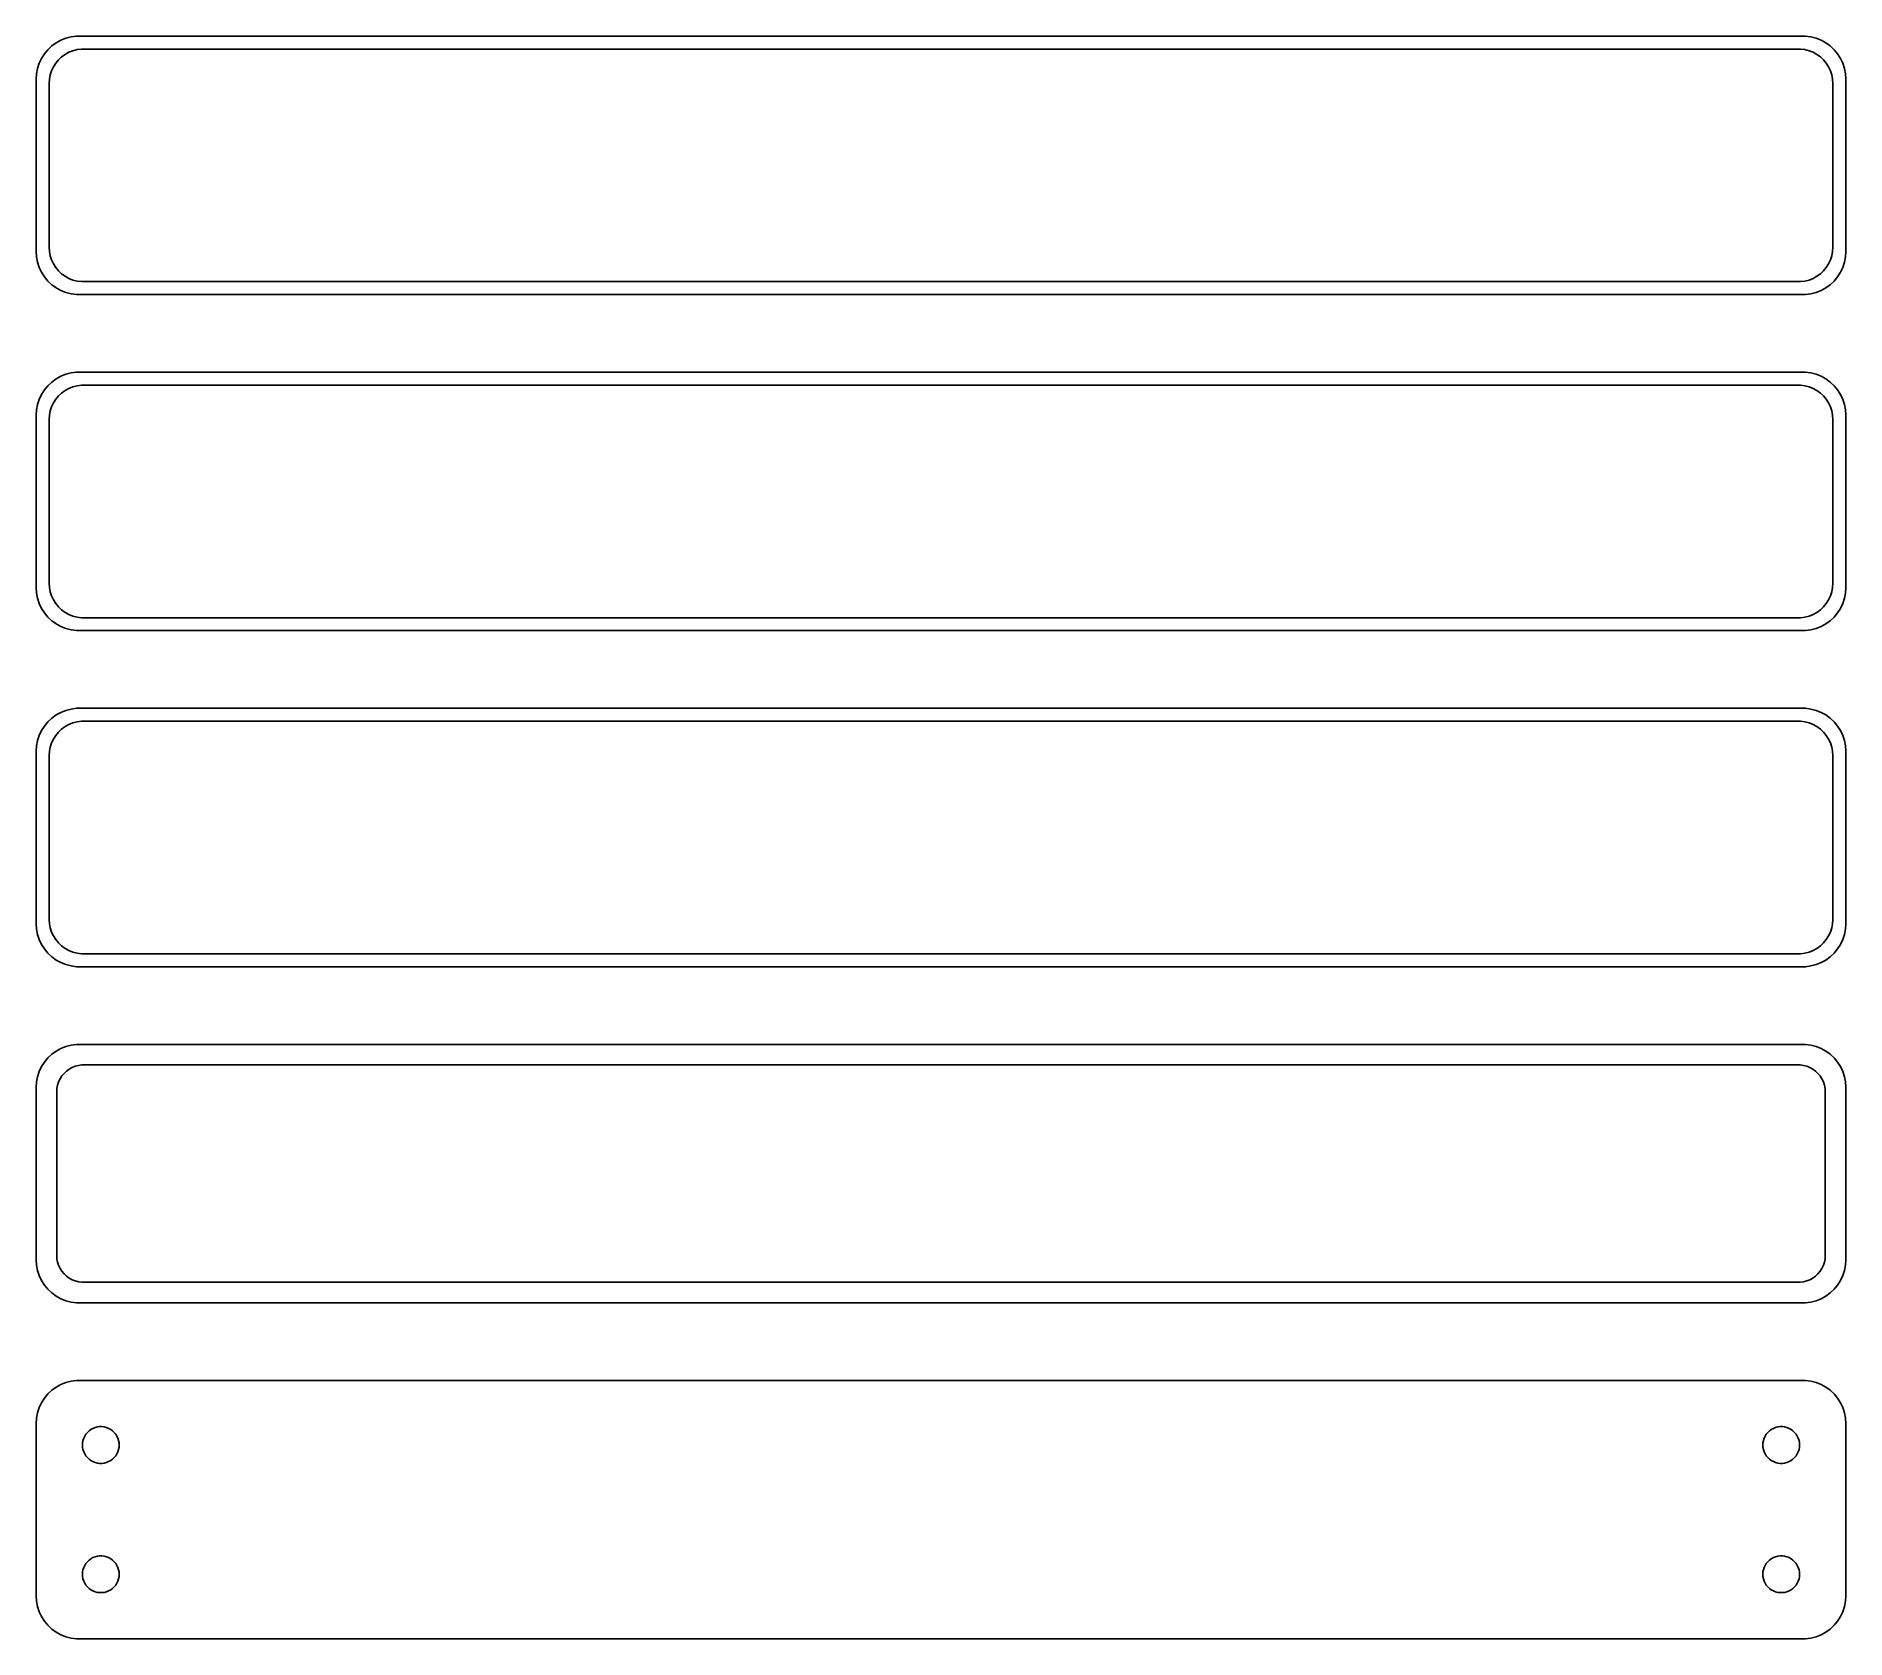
# Model space of a CAD drawing. Header units: metres. Extents: x -105 to 105, y 180 to 366.
import ezdxf

# ---------------------------------------------------------------- set-up
doc = ezdxf.new("R2010")
doc.units = ezdxf.units.M

msp = doc.modelspace()

# ---------------------------------------------------------------- linework, layer by layer
for p, q in [((-102.129, 365.524), (-102.679, 365.222)), ((-101.545, 365.755), (-102.129, 365.524)), ((-100.937, 365.911), (-101.545, 365.755)), ((-100.314, 365.99), (-100.937, 365.911)), ((100.314, 365.99), (-100.314, 365.99)), ((100.937, 365.911), (100.314, 365.99)), ((101.545, 365.755), (100.937, 365.911)), ((102.129, 365.524), (101.545, 365.755)), ((102.679, 365.222), (102.129, 365.524)), ((-104.382, 363.409), (-104.649, 362.841)), ((-104.045, 363.939), (-104.382, 363.409)), ((-103.645, 364.423), (-104.045, 363.939)), ((-103.187, 364.853), (-103.645, 364.423)), ((-102.679, 365.222), (-103.187, 364.853)), ((-102.416, 363.238), (-102.05, 363.582)), ((-102.05, 363.582), (-101.643, 363.877)), ((-101.643, 363.877), (-101.203, 364.119)), ((-101.203, 364.119), (-100.736, 364.304)), ((-100.736, 364.304), (-100.25, 364.429)), ((-100.25, 364.429), (-99.7512, 364.492)), ((-99.7512, 364.492), (99.7512, 364.492)), ((99.7512, 364.492), (100.25, 364.429)), ((100.25, 364.429), (100.736, 364.304)), ((100.736, 364.304), (101.203, 364.119)), ((101.203, 364.119), (101.643, 363.877)), ((101.643, 363.877), (102.05, 363.582)), ((102.05, 363.582), (102.416, 363.238)), ((103.187, 364.853), (102.679, 365.222)), ((103.645, 364.423), (103.187, 364.853)), ((104.045, 363.939), (103.645, 364.423)), ((104.382, 363.409), (104.045, 363.939)), ((104.649, 362.841), (104.382, 363.409)), ((-104.961, 361.627), (-105, 361)), ((-104.843, 362.243), (-104.961, 361.627)), ((-104.649, 362.841), (-104.843, 362.243)), ((-103.468, 361.001), (-103.374, 361.495)), ((-103.374, 361.495), (-103.219, 361.972)), ((-103.219, 361.972), (-103.005, 362.427)), ((-103.005, 362.427), (-102.736, 362.851)), ((-102.736, 362.851), (-102.416, 363.238)), ((102.416, 363.238), (102.736, 362.851)), ((102.736, 362.851), (103.005, 362.427)), ((103.005, 362.427), (103.219, 361.972)), ((103.219, 361.972), (103.374, 361.495)), ((103.374, 361.495), (103.468, 361.001)), ((104.843, 362.243), (104.649, 362.841)), ((104.961, 361.627), (104.843, 362.243)), ((105, 361), (104.961, 361.627)), ((-105, 361), (-105, 341)), ((-103.5, 360.5), (-103.468, 361.001)), ((-103.5, 341.5), (-103.5, 360.5)), ((103.468, 361.001), (103.5, 360.5)), ((103.5, 360.5), (103.5, 341.5)), ((105, 341), (105, 361)), ((-105, 341), (-104.961, 340.373)), ((-104.961, 340.373), (-104.843, 339.757)), ((-103.468, 340.999), (-103.5, 341.5)), ((-103.374, 340.505), (-103.468, 340.999)), ((-103.219, 340.028), (-103.374, 340.505)), ((103.374, 340.505), (103.219, 340.028)), ((103.468, 340.999), (103.374, 340.505)), ((103.5, 341.5), (103.468, 340.999)), ((104.843, 339.757), (104.961, 340.373)), ((104.961, 340.373), (105, 341)), ((-104.843, 339.757), (-104.649, 339.159)), ((-104.649, 339.159), (-104.382, 338.591)), ((-104.382, 338.591), (-104.045, 338.061)), ((-103.005, 339.573), (-103.219, 340.028)), ((-102.736, 339.149), (-103.005, 339.573)), ((-102.416, 338.762), (-102.736, 339.149)), ((-102.05, 338.418), (-102.416, 338.762)), ((-101.643, 338.123), (-102.05, 338.418)), ((-101.203, 337.881), (-101.643, 338.123)), ((101.643, 338.123), (101.203, 337.881)), ((102.05, 338.418), (101.643, 338.123)), ((102.416, 338.762), (102.05, 338.418)), ((102.736, 339.149), (102.416, 338.762)), ((103.005, 339.573), (102.736, 339.149)), ((103.219, 340.028), (103.005, 339.573)), ((104.045, 338.061), (104.382, 338.591)), ((104.382, 338.591), (104.649, 339.159)), ((104.649, 339.159), (104.843, 339.757)), ((-104.045, 338.061), (-103.645, 337.577)), ((-103.645, 337.577), (-103.187, 337.147)), ((-103.187, 337.147), (-102.679, 336.778)), ((-102.679, 336.778), (-102.129, 336.476)), ((-102.129, 336.476), (-101.545, 336.245)), ((-101.545, 336.245), (-100.937, 336.089)), ((-100.736, 337.696), (-101.203, 337.881)), ((-100.937, 336.089), (-100.314, 336.01)), ((-100.25, 337.571), (-100.736, 337.696)), ((-100.314, 336.01), (100.314, 336.01)), ((-99.7512, 337.508), (-100.25, 337.571)), ((99.7512, 337.508), (-99.7512, 337.508)), ((100.25, 337.571), (99.7512, 337.508)), ((100.736, 337.696), (100.25, 337.571)), ((100.314, 336.01), (100.937, 336.089)), ((101.203, 337.881), (100.736, 337.696)), ((100.937, 336.089), (101.545, 336.245)), ((101.545, 336.245), (102.129, 336.476)), ((102.129, 336.476), (102.679, 336.778)), ((102.679, 336.778), (103.187, 337.147)), ((103.187, 337.147), (103.645, 337.577)), ((103.645, 337.577), (104.045, 338.061)), ((-103.187, 325.853), (-103.645, 325.423)), ((-102.679, 326.222), (-103.187, 325.853)), ((-102.129, 326.524), (-102.679, 326.222)), ((-101.545, 326.755), (-102.129, 326.524)), ((-100.937, 326.911), (-101.545, 326.755)), ((-100.314, 326.99), (-100.937, 326.911)), ((100.314, 326.99), (-100.314, 326.99)), ((100.937, 326.911), (100.314, 326.99)), ((101.545, 326.755), (100.937, 326.911)), ((102.129, 326.524), (101.545, 326.755)), ((102.679, 326.222), (102.129, 326.524)), ((103.187, 325.853), (102.679, 326.222)), ((103.645, 325.423), (103.187, 325.853)), ((-104.649, 323.841), (-104.843, 323.243)), ((-104.382, 324.409), (-104.649, 323.841)), ((-104.045, 324.939), (-104.382, 324.409)), ((-103.645, 325.423), (-104.045, 324.939)), ((-103.219, 322.972), (-103.005, 323.427)), ((-103.005, 323.427), (-102.736, 323.851)), ((-102.736, 323.851), (-102.416, 324.238)), ((-102.416, 324.238), (-102.05, 324.582)), ((-102.05, 324.582), (-101.643, 324.877)), ((-101.643, 324.877), (-101.203, 325.119)), ((-101.203, 325.119), (-100.736, 325.304)), ((-100.736, 325.304), (-100.25, 325.429)), ((-100.25, 325.429), (-99.7512, 325.492)), ((-99.7512, 325.492), (99.7512, 325.492)), ((99.7512, 325.492), (100.25, 325.429)), ((100.25, 325.429), (100.736, 325.304)), ((100.736, 325.304), (101.203, 325.119)), ((101.203, 325.119), (101.643, 324.877)), ((101.643, 324.877), (102.05, 324.582)), ((102.05, 324.582), (102.416, 324.238)), ((102.416, 324.238), (102.736, 323.851)), ((102.736, 323.851), (103.005, 323.427)), ((103.005, 323.427), (103.219, 322.972)), ((104.045, 324.939), (103.645, 325.423)), ((104.382, 324.409), (104.045, 324.939)), ((104.649, 323.841), (104.382, 324.409)), ((104.843, 323.243), (104.649, 323.841)), ((-104.961, 322.627), (-105, 322)), ((-105, 322), (-105, 302)), ((-104.843, 323.243), (-104.961, 322.627)), ((-103.5, 321.5), (-103.468, 322.001)), ((-103.5, 302.5), (-103.5, 321.5)), ((-103.468, 322.001), (-103.374, 322.495)), ((-103.374, 322.495), (-103.219, 322.972)), ((103.219, 322.972), (103.374, 322.495)), ((103.374, 322.495), (103.468, 322.001)), ((103.468, 322.001), (103.5, 321.5)), ((103.5, 321.5), (103.5, 302.5)), ((104.961, 322.627), (104.843, 323.243)), ((105, 322), (104.961, 322.627)), ((105, 302), (105, 322)), ((-103.468, 301.999), (-103.5, 302.5)), ((103.5, 302.5), (103.468, 301.999)), ((-105, 302), (-104.961, 301.373)), ((-104.961, 301.373), (-104.843, 300.757)), ((-104.843, 300.757), (-104.649, 300.159)), ((-103.374, 301.505), (-103.468, 301.999)), ((-103.219, 301.028), (-103.374, 301.505)), ((-103.005, 300.573), (-103.219, 301.028)), ((-102.736, 300.149), (-103.005, 300.573)), ((103.005, 300.573), (102.736, 300.149)), ((103.219, 301.028), (103.005, 300.573)), ((103.374, 301.505), (103.219, 301.028)), ((103.468, 301.999), (103.374, 301.505)), ((104.649, 300.159), (104.843, 300.757)), ((104.843, 300.757), (104.961, 301.373)), ((104.961, 301.373), (105, 302)), ((-104.649, 300.159), (-104.382, 299.591)), ((-104.382, 299.591), (-104.045, 299.061)), ((-104.045, 299.061), (-103.645, 298.577)), ((-103.645, 298.577), (-103.187, 298.147)), ((-102.416, 299.762), (-102.736, 300.149)), ((-102.05, 299.418), (-102.416, 299.762)), ((-101.643, 299.123), (-102.05, 299.418)), ((-101.203, 298.881), (-101.643, 299.123)), ((-100.736, 298.696), (-101.203, 298.881)), ((-100.25, 298.571), (-100.736, 298.696)), ((-99.7512, 298.508), (-100.25, 298.571)), ((99.7512, 298.508), (-99.7512, 298.508)), ((100.25, 298.571), (99.7512, 298.508)), ((100.736, 298.696), (100.25, 298.571)), ((101.203, 298.881), (100.736, 298.696)), ((101.643, 299.123), (101.203, 298.881)), ((102.05, 299.418), (101.643, 299.123)), ((102.416, 299.762), (102.05, 299.418)), ((102.736, 300.149), (102.416, 299.762)), ((103.187, 298.147), (103.645, 298.577)), ((103.645, 298.577), (104.045, 299.061)), ((104.045, 299.061), (104.382, 299.591)), ((104.382, 299.591), (104.649, 300.159)), ((-103.187, 298.147), (-102.679, 297.778)), ((-102.679, 297.778), (-102.129, 297.476)), ((-102.129, 297.476), (-101.545, 297.245)), ((-101.545, 297.245), (-100.937, 297.089)), ((-100.937, 297.089), (-100.314, 297.01)), ((-100.314, 297.01), (100.314, 297.01)), ((100.314, 297.01), (100.937, 297.089)), ((100.937, 297.089), (101.545, 297.245)), ((101.545, 297.245), (102.129, 297.476)), ((102.129, 297.476), (102.679, 297.778)), ((102.679, 297.778), (103.187, 298.147)), ((-101.545, 287.755), (-102.129, 287.524)), ((-100.937, 287.911), (-101.545, 287.755)), ((-100.314, 287.99), (-100.937, 287.911)), ((100.314, 287.99), (-100.314, 287.99)), ((100.937, 287.911), (100.314, 287.99)), ((101.545, 287.755), (100.937, 287.911)), ((102.129, 287.524), (101.545, 287.755)), ((-104.045, 285.939), (-104.382, 285.409)), ((-103.645, 286.423), (-104.045, 285.939)), ((-103.187, 286.853), (-103.645, 286.423)), ((-102.679, 287.222), (-103.187, 286.853)), ((-102.129, 287.524), (-102.679, 287.222)), ((-102.05, 285.582), (-101.643, 285.877)), ((-101.643, 285.877), (-101.203, 286.119)), ((-101.203, 286.119), (-100.736, 286.304)), ((-100.736, 286.304), (-100.25, 286.429)), ((-100.25, 286.429), (-99.7512, 286.492)), ((-99.7512, 286.492), (99.7512, 286.492)), ((99.7512, 286.492), (100.25, 286.429)), ((100.25, 286.429), (100.736, 286.304)), ((100.736, 286.304), (101.203, 286.119)), ((101.203, 286.119), (101.643, 285.877)), ((101.643, 285.877), (102.05, 285.582)), ((102.679, 287.222), (102.129, 287.524)), ((103.187, 286.853), (102.679, 287.222)), ((103.645, 286.423), (103.187, 286.853)), ((104.045, 285.939), (103.645, 286.423)), ((104.382, 285.409), (104.045, 285.939)), ((-104.961, 283.627), (-105, 283)), ((-104.843, 284.243), (-104.961, 283.627)), ((-104.649, 284.841), (-104.843, 284.243)), ((-104.382, 285.409), (-104.649, 284.841)), ((-103.374, 283.495), (-103.219, 283.972)), ((-103.219, 283.972), (-103.005, 284.427)), ((-103.005, 284.427), (-102.736, 284.851)), ((-102.736, 284.851), (-102.416, 285.238)), ((-102.416, 285.238), (-102.05, 285.582)), ((102.05, 285.582), (102.416, 285.238)), ((102.416, 285.238), (102.736, 284.851)), ((102.736, 284.851), (103.005, 284.427)), ((103.005, 284.427), (103.219, 283.972)), ((103.219, 283.972), (103.374, 283.495)), ((104.649, 284.841), (104.382, 285.409)), ((104.843, 284.243), (104.649, 284.841)), ((104.961, 283.627), (104.843, 284.243)), ((105, 283), (104.961, 283.627)), ((-105, 283), (-105, 263)), ((-103.5, 282.5), (-103.468, 283.001)), ((-103.5, 263.5), (-103.5, 282.5)), ((-103.468, 283.001), (-103.374, 283.495)), ((103.374, 283.495), (103.468, 283.001)), ((103.468, 283.001), (103.5, 282.5)), ((103.5, 282.5), (103.5, 263.5)), ((105, 263), (105, 283)), ((-105, 263), (-104.961, 262.373)), ((-103.468, 262.999), (-103.5, 263.5)), ((-103.374, 262.505), (-103.468, 262.999)), ((-103.219, 262.028), (-103.374, 262.505)), ((103.374, 262.505), (103.219, 262.028)), ((103.468, 262.999), (103.374, 262.505)), ((103.5, 263.5), (103.468, 262.999)), ((104.961, 262.373), (105, 263)), ((-104.961, 262.373), (-104.843, 261.757)), ((-104.843, 261.757), (-104.649, 261.159)), ((-104.649, 261.159), (-104.382, 260.591)), ((-104.382, 260.591), (-104.045, 260.061)), ((-103.005, 261.573), (-103.219, 262.028)), ((-102.736, 261.149), (-103.005, 261.573)), ((-102.416, 260.762), (-102.736, 261.149)), ((-102.05, 260.418), (-102.416, 260.762)), ((-101.643, 260.123), (-102.05, 260.418)), ((102.05, 260.418), (101.643, 260.123)), ((102.416, 260.762), (102.05, 260.418)), ((102.736, 261.149), (102.416, 260.762)), ((103.005, 261.573), (102.736, 261.149)), ((103.219, 262.028), (103.005, 261.573)), ((104.045, 260.061), (104.382, 260.591)), ((104.382, 260.591), (104.649, 261.159)), ((104.649, 261.159), (104.843, 261.757)), ((104.843, 261.757), (104.961, 262.373)), ((-104.045, 260.061), (-103.645, 259.577)), ((-103.645, 259.577), (-103.187, 259.147)), ((-103.187, 259.147), (-102.679, 258.778)), ((-102.679, 258.778), (-102.129, 258.476)), ((-102.129, 258.476), (-101.545, 258.245)), ((-101.203, 259.881), (-101.643, 260.123)), ((-100.736, 259.696), (-101.203, 259.881)), ((-100.25, 259.571), (-100.736, 259.696)), ((-99.7512, 259.508), (-100.25, 259.571)), ((99.7512, 259.508), (-99.7512, 259.508)), ((100.25, 259.571), (99.7512, 259.508)), ((100.736, 259.696), (100.25, 259.571)), ((101.203, 259.881), (100.736, 259.696)), ((101.643, 260.123), (101.203, 259.881)), ((101.545, 258.245), (102.129, 258.476)), ((102.129, 258.476), (102.679, 258.778)), ((102.679, 258.778), (103.187, 259.147)), ((103.187, 259.147), (103.645, 259.577)), ((103.645, 259.577), (104.045, 260.061)), ((-101.545, 258.245), (-100.937, 258.089)), ((-100.937, 258.089), (-100.314, 258.01)), ((-100.314, 258.01), (100.314, 258.01)), ((100.314, 258.01), (100.937, 258.089)), ((100.937, 258.089), (101.545, 258.245)), ((-103.187, 247.853), (-103.645, 247.423)), ((-102.679, 248.222), (-103.187, 247.853)), ((-102.129, 248.524), (-102.679, 248.222)), ((-101.545, 248.755), (-102.129, 248.524)), ((-100.937, 248.911), (-101.545, 248.755)), ((-100.314, 248.99), (-100.937, 248.911)), ((100.314, 248.99), (-100.314, 248.99)), ((100.937, 248.911), (100.314, 248.99)), ((101.545, 248.755), (100.937, 248.911)), ((102.129, 248.524), (101.545, 248.755)), ((102.679, 248.222), (102.129, 248.524)), ((103.187, 247.853), (102.679, 248.222)), ((103.645, 247.423), (103.187, 247.853)), ((-104.649, 245.841), (-104.843, 245.243)), ((-104.382, 246.409), (-104.649, 245.841)), ((-104.045, 246.939), (-104.382, 246.409)), ((-103.645, 247.423), (-104.045, 246.939)), ((-101.769, 245.631), (-101.484, 245.899)), ((-101.484, 245.899), (-101.168, 246.128)), ((-101.168, 246.128), (-100.825, 246.317)), ((-100.825, 246.317), (-100.462, 246.461)), ((-100.462, 246.461), (-100.083, 246.558)), ((-100.083, 246.558), (-99.6955, 246.607)), ((-99.6955, 246.607), (99.6955, 246.607)), ((99.6955, 246.607), (100.083, 246.558)), ((100.083, 246.558), (100.462, 246.461)), ((100.462, 246.461), (100.825, 246.317)), ((100.825, 246.317), (101.168, 246.128)), ((101.168, 246.128), (101.484, 245.899)), ((101.484, 245.899), (101.769, 245.631)), ((104.045, 246.939), (103.645, 247.423)), ((104.382, 246.409), (104.045, 246.939)), ((104.649, 245.841), (104.382, 246.409)), ((104.843, 245.243), (104.649, 245.841)), ((-104.961, 244.627), (-105, 244)), ((-105, 244), (-105, 224)), ((-104.843, 245.243), (-104.961, 244.627)), ((-102.613, 243.5), (-102.588, 243.89)), ((-102.588, 243.89), (-102.515, 244.274)), ((-102.515, 244.274), (-102.394, 244.646)), ((-102.394, 244.646), (-102.228, 245)), ((-102.228, 245), (-102.018, 245.33)), ((-102.018, 245.33), (-101.769, 245.631)), ((101.769, 245.631), (102.018, 245.33)), ((102.018, 245.33), (102.228, 245)), ((102.228, 245), (102.394, 244.646)), ((102.394, 244.646), (102.515, 244.274)), ((102.515, 244.274), (102.588, 243.89)), ((102.588, 243.89), (102.613, 243.5)), ((104.961, 244.627), (104.843, 245.243)), ((105, 244), (104.961, 244.627)), ((105, 224), (105, 244)), ((-102.613, 224.5), (-102.613, 243.5)), ((102.613, 243.5), (102.613, 224.5)), ((-105, 224), (-104.961, 223.373)), ((-104.961, 223.373), (-104.843, 222.757)), ((-104.843, 222.757), (-104.649, 222.159)), ((-102.588, 224.11), (-102.613, 224.5)), ((-102.515, 223.726), (-102.588, 224.11)), ((-102.394, 223.354), (-102.515, 223.726)), ((-102.228, 223), (-102.394, 223.354)), ((-102.018, 222.67), (-102.228, 223)), ((-101.769, 222.369), (-102.018, 222.67)), ((102.018, 222.67), (101.769, 222.369)), ((102.228, 223), (102.018, 222.67)), ((102.394, 223.354), (102.228, 223)), ((102.515, 223.726), (102.394, 223.354)), ((102.588, 224.11), (102.515, 223.726)), ((102.613, 224.5), (102.588, 224.11)), ((104.649, 222.159), (104.843, 222.757)), ((104.843, 222.757), (104.961, 223.373)), ((104.961, 223.373), (105, 224)), ((-104.649, 222.159), (-104.382, 221.591)), ((-104.382, 221.591), (-104.045, 221.061)), ((-104.045, 221.061), (-103.645, 220.577)), ((-103.645, 220.577), (-103.187, 220.147)), ((-101.484, 222.101), (-101.769, 222.369)), ((-101.168, 221.872), (-101.484, 222.101)), ((-100.825, 221.683), (-101.168, 221.872)), ((-100.462, 221.539), (-100.825, 221.683)), ((-100.083, 221.442), (-100.462, 221.539)), ((-99.6955, 221.393), (-100.083, 221.442)), ((99.6955, 221.393), (-99.6955, 221.393)), ((100.083, 221.442), (99.6955, 221.393)), ((100.462, 221.539), (100.083, 221.442)), ((100.825, 221.683), (100.462, 221.539)), ((101.168, 221.872), (100.825, 221.683)), ((101.484, 222.101), (101.168, 221.872)), ((101.769, 222.369), (101.484, 222.101)), ((103.187, 220.147), (103.645, 220.577)), ((103.645, 220.577), (104.045, 221.061)), ((104.045, 221.061), (104.382, 221.591)), ((104.382, 221.591), (104.649, 222.159)), ((-103.187, 220.147), (-102.679, 219.778)), ((-102.679, 219.778), (-102.129, 219.476)), ((-102.129, 219.476), (-101.545, 219.245)), ((-101.545, 219.245), (-100.937, 219.089)), ((-100.937, 219.089), (-100.314, 219.01)), ((-100.314, 219.01), (100.314, 219.01)), ((100.314, 219.01), (100.937, 219.089)), ((100.937, 219.089), (101.545, 219.245)), ((101.545, 219.245), (102.129, 219.476)), ((102.129, 219.476), (102.679, 219.778)), ((102.679, 219.778), (103.187, 220.147)), ((-104.045, 207.939), (-104.382, 207.409)), ((-103.645, 208.423), (-104.045, 207.939)), ((-103.187, 208.853), (-103.645, 208.423)), ((-102.679, 209.222), (-103.187, 208.853)), ((-102.129, 209.524), (-102.679, 209.222)), ((-101.545, 209.755), (-102.129, 209.524)), ((-100.937, 209.911), (-101.545, 209.755)), ((-100.314, 209.99), (-100.937, 209.911)), ((100.314, 209.99), (-100.314, 209.99)), ((100.937, 209.911), (100.314, 209.99)), ((101.545, 209.755), (100.937, 209.911)), ((102.129, 209.524), (101.545, 209.755)), ((102.679, 209.222), (102.129, 209.524)), ((103.187, 208.853), (102.679, 209.222)), ((103.645, 208.423), (103.187, 208.853)), ((104.045, 207.939), (103.645, 208.423)), ((104.382, 207.409), (104.045, 207.939)), ((-104.843, 206.243), (-104.961, 205.627)), ((-104.649, 206.841), (-104.843, 206.243)), ((-104.382, 207.409), (-104.649, 206.841)), ((104.649, 206.841), (104.382, 207.409)), ((104.843, 206.243), (104.649, 206.841)), ((104.961, 205.627), (104.843, 206.243)), ((-104.961, 205.627), (-105, 205)), ((-105, 205), (-105, 185)), ((-99.3712, 203.529), (-99.2275, 203.755)), ((-99.2275, 203.755), (-99.0566, 203.962)), ((-99.0566, 203.962), (-98.8611, 204.145)), ((-98.8611, 204.145), (-98.6441, 204.303)), ((-98.6441, 204.303), (-98.4092, 204.432)), ((-98.4092, 204.432), (-98.1598, 204.531)), ((-98.1598, 204.531), (-97.9001, 204.597)), ((-97.9001, 204.597), (-97.6341, 204.631)), ((-97.6341, 204.631), (-97.3659, 204.631)), ((-97.3659, 204.631), (-97.0999, 204.597)), ((-97.0999, 204.597), (-96.8401, 204.531)), ((-96.8401, 204.531), (-96.5908, 204.432)), ((-96.5908, 204.432), (-96.3559, 204.303)), ((-96.3559, 204.303), (-96.1389, 204.145)), ((-96.1389, 204.145), (-95.9434, 203.962)), ((-95.9434, 203.962), (-95.7725, 203.755)), ((-95.7725, 203.755), (-95.6288, 203.529)), ((95.6288, 203.529), (95.7725, 203.755)), ((95.7725, 203.755), (95.9434, 203.962)), ((95.9434, 203.962), (96.1389, 204.145)), ((96.1389, 204.145), (96.3559, 204.303)), ((96.3559, 204.303), (96.5908, 204.432)), ((96.5908, 204.432), (96.8401, 204.531)), ((96.8401, 204.531), (97.0999, 204.597)), ((97.0999, 204.597), (97.3659, 204.631)), ((97.3659, 204.631), (97.6341, 204.631)), ((97.6341, 204.631), (97.9001, 204.597)), ((97.9001, 204.597), (98.1598, 204.531)), ((98.1598, 204.531), (98.4092, 204.432)), ((98.4092, 204.432), (98.6441, 204.303)), ((98.6441, 204.303), (98.8611, 204.145)), ((98.8611, 204.145), (99.0566, 203.962)), ((99.0566, 203.962), (99.2275, 203.755)), ((99.2275, 203.755), (99.3712, 203.529)), ((105, 205), (104.961, 205.627)), ((105, 185), (105, 205)), ((-99.6353, 202.5), (-99.6185, 202.768)), ((-99.6185, 202.232), (-99.6353, 202.5)), ((-99.6185, 202.768), (-99.5682, 203.031)), ((-99.5682, 201.969), (-99.6185, 202.232)), ((-99.5682, 203.031), (-99.4853, 203.286)), ((-99.4853, 201.714), (-99.5682, 201.969)), ((-99.4853, 203.286), (-99.3712, 203.529)), ((-99.3712, 201.471), (-99.4853, 201.714)), ((-95.6288, 203.529), (-95.5146, 203.286)), ((-95.5146, 201.714), (-95.6288, 201.471)), ((-95.5146, 203.286), (-95.4318, 203.031)), ((-95.4318, 201.969), (-95.5146, 201.714)), ((-95.4318, 203.031), (-95.3815, 202.768)), ((-95.3815, 202.232), (-95.4318, 201.969)), ((-95.3815, 202.768), (-95.3647, 202.5)), ((-95.3647, 202.5), (-95.3815, 202.232)), ((95.3647, 202.5), (95.3815, 202.768)), ((95.3815, 202.232), (95.3647, 202.5)), ((95.3815, 202.768), (95.4318, 203.031)), ((95.4318, 201.969), (95.3815, 202.232)), ((95.4318, 203.031), (95.5146, 203.286)), ((95.5146, 201.714), (95.4318, 201.969)), ((95.5146, 203.286), (95.6288, 203.529)), ((95.6288, 201.471), (95.5146, 201.714)), ((99.3712, 203.529), (99.4853, 203.286)), ((99.4853, 201.714), (99.3712, 201.471)), ((99.4853, 203.286), (99.5682, 203.031)), ((99.5682, 201.969), (99.4853, 201.714)), ((99.5682, 203.031), (99.6185, 202.768)), ((99.6185, 202.232), (99.5682, 201.969)), ((99.6185, 202.768), (99.6353, 202.5)), ((99.6353, 202.5), (99.6185, 202.232)), ((-99.2275, 201.245), (-99.3712, 201.471)), ((-99.0566, 201.038), (-99.2275, 201.245)), ((-98.8611, 200.855), (-99.0566, 201.038)), ((-98.6441, 200.697), (-98.8611, 200.855)), ((-98.4092, 200.568), (-98.6441, 200.697)), ((-98.1598, 200.469), (-98.4092, 200.568)), ((-97.9001, 200.403), (-98.1598, 200.469)), ((-97.6341, 200.369), (-97.9001, 200.403)), ((-97.3659, 200.369), (-97.6341, 200.369)), ((-97.0999, 200.403), (-97.3659, 200.369)), ((-96.8401, 200.469), (-97.0999, 200.403)), ((-96.5908, 200.568), (-96.8401, 200.469)), ((-96.3559, 200.697), (-96.5908, 200.568)), ((-96.1389, 200.855), (-96.3559, 200.697)), ((-95.9434, 201.038), (-96.1389, 200.855)), ((-95.7725, 201.245), (-95.9434, 201.038)), ((-95.6288, 201.471), (-95.7725, 201.245)), ((95.7725, 201.245), (95.6288, 201.471)), ((95.9434, 201.038), (95.7725, 201.245)), ((96.1389, 200.855), (95.9434, 201.038)), ((96.3559, 200.697), (96.1389, 200.855)), ((96.5908, 200.568), (96.3559, 200.697)), ((96.8401, 200.469), (96.5908, 200.568)), ((97.0999, 200.403), (96.8401, 200.469)), ((97.3659, 200.369), (97.0999, 200.403)), ((97.6341, 200.369), (97.3659, 200.369)), ((97.9001, 200.403), (97.6341, 200.369)), ((98.1598, 200.469), (97.9001, 200.403)), ((98.4092, 200.568), (98.1598, 200.469)), ((98.6441, 200.697), (98.4092, 200.568)), ((98.8611, 200.855), (98.6441, 200.697)), ((99.0566, 201.038), (98.8611, 200.855)), ((99.2275, 201.245), (99.0566, 201.038)), ((99.3712, 201.471), (99.2275, 201.245)), ((-99.0566, 188.962), (-98.8611, 189.145)), ((-98.8611, 189.145), (-98.6441, 189.303)), ((-98.6441, 189.303), (-98.4092, 189.432)), ((-98.4092, 189.432), (-98.1598, 189.531)), ((-98.1598, 189.531), (-97.9001, 189.597)), ((-97.9001, 189.597), (-97.6341, 189.631)), ((-97.6341, 189.631), (-97.3659, 189.631)), ((-97.3659, 189.631), (-97.0999, 189.597)), ((-97.0999, 189.597), (-96.8401, 189.531)), ((-96.8401, 189.531), (-96.5908, 189.432)), ((-96.5908, 189.432), (-96.3559, 189.303)), ((-96.3559, 189.303), (-96.1389, 189.145)), ((-96.1389, 189.145), (-95.9434, 188.962)), ((95.9434, 188.962), (96.1389, 189.145)), ((96.1389, 189.145), (96.3559, 189.303)), ((96.3559, 189.303), (96.5908, 189.432)), ((96.5908, 189.432), (96.8401, 189.531)), ((96.8401, 189.531), (97.0999, 189.597)), ((97.0999, 189.597), (97.3659, 189.631)), ((97.3659, 189.631), (97.6341, 189.631)), ((97.6341, 189.631), (97.9001, 189.597)), ((97.9001, 189.597), (98.1598, 189.531)), ((98.1598, 189.531), (98.4092, 189.432)), ((98.4092, 189.432), (98.6441, 189.303)), ((98.6441, 189.303), (98.8611, 189.145)), ((98.8611, 189.145), (99.0566, 188.962)), ((-99.6353, 187.5), (-99.6185, 187.768)), ((-99.6185, 187.232), (-99.6353, 187.5)), ((-99.6185, 187.768), (-99.5682, 188.031)), ((-99.5682, 186.969), (-99.6185, 187.232)), ((-99.5682, 188.031), (-99.4853, 188.286)), ((-99.4853, 186.714), (-99.5682, 186.969)), ((-99.4853, 188.286), (-99.3712, 188.529)), ((-99.3712, 188.529), (-99.2275, 188.755)), ((-99.2275, 188.755), (-99.0566, 188.962)), ((-95.9434, 188.962), (-95.7725, 188.755)), ((-95.7725, 188.755), (-95.6288, 188.529)), ((-95.6288, 188.529), (-95.5146, 188.286)), ((-95.5146, 188.286), (-95.4318, 188.031)), ((-95.4318, 186.969), (-95.5146, 186.714)), ((-95.4318, 188.031), (-95.3815, 187.768)), ((-95.3815, 187.232), (-95.4318, 186.969)), ((-95.3815, 187.768), (-95.3647, 187.5)), ((-95.3647, 187.5), (-95.3815, 187.232)), ((95.3647, 187.5), (95.3815, 187.768)), ((95.3815, 187.232), (95.3647, 187.5)), ((95.3815, 187.768), (95.4318, 188.031)), ((95.4318, 186.969), (95.3815, 187.232)), ((95.4318, 188.031), (95.5146, 188.286)), ((95.5146, 186.714), (95.4318, 186.969)), ((95.5146, 188.286), (95.6288, 188.529)), ((95.6288, 188.529), (95.7725, 188.755)), ((95.7725, 188.755), (95.9434, 188.962)), ((99.0566, 188.962), (99.2275, 188.755)), ((99.2275, 188.755), (99.3712, 188.529)), ((99.3712, 188.529), (99.4853, 188.286)), ((99.4853, 188.286), (99.5682, 188.031)), ((99.5682, 186.969), (99.4853, 186.714)), ((99.5682, 188.031), (99.6185, 187.768)), ((99.6185, 187.232), (99.5682, 186.969)), ((99.6185, 187.768), (99.6353, 187.5)), ((99.6353, 187.5), (99.6185, 187.232)), ((-105, 185), (-104.961, 184.373)), ((-99.3712, 186.471), (-99.4853, 186.714)), ((-99.2275, 186.245), (-99.3712, 186.471)), ((-99.0566, 186.038), (-99.2275, 186.245)), ((-98.8611, 185.855), (-99.0566, 186.038)), ((-98.6441, 185.697), (-98.8611, 185.855)), ((-98.4092, 185.568), (-98.6441, 185.697)), ((-98.1598, 185.469), (-98.4092, 185.568)), ((-97.9001, 185.403), (-98.1598, 185.469)), ((-97.6341, 185.369), (-97.9001, 185.403)), ((-97.3659, 185.369), (-97.6341, 185.369)), ((-97.0999, 185.403), (-97.3659, 185.369)), ((-96.8401, 185.469), (-97.0999, 185.403)), ((-96.5908, 185.568), (-96.8401, 185.469)), ((-96.3559, 185.697), (-96.5908, 185.568)), ((-96.1389, 185.855), (-96.3559, 185.697)), ((-95.9434, 186.038), (-96.1389, 185.855)), ((-95.7725, 186.245), (-95.9434, 186.038)), ((-95.6288, 186.471), (-95.7725, 186.245)), ((-95.5146, 186.714), (-95.6288, 186.471)), ((95.6288, 186.471), (95.5146, 186.714)), ((95.7725, 186.245), (95.6288, 186.471)), ((95.9434, 186.038), (95.7725, 186.245)), ((96.1389, 185.855), (95.9434, 186.038)), ((96.3559, 185.697), (96.1389, 185.855)), ((96.5908, 185.568), (96.3559, 185.697)), ((96.8401, 185.469), (96.5908, 185.568)), ((97.0999, 185.403), (96.8401, 185.469)), ((97.3659, 185.369), (97.0999, 185.403)), ((97.6341, 185.369), (97.3659, 185.369)), ((97.9001, 185.403), (97.6341, 185.369)), ((98.1598, 185.469), (97.9001, 185.403)), ((98.4092, 185.568), (98.1598, 185.469)), ((98.6441, 185.697), (98.4092, 185.568)), ((98.8611, 185.855), (98.6441, 185.697)), ((99.0566, 186.038), (98.8611, 185.855)), ((99.2275, 186.245), (99.0566, 186.038)), ((99.3712, 186.471), (99.2275, 186.245)), ((99.4853, 186.714), (99.3712, 186.471)), ((104.961, 184.373), (105, 185)), ((-104.961, 184.373), (-104.843, 183.757)), ((-104.843, 183.757), (-104.649, 183.159)), ((-104.649, 183.159), (-104.382, 182.591)), ((104.382, 182.591), (104.649, 183.159)), ((104.649, 183.159), (104.843, 183.757)), ((104.843, 183.757), (104.961, 184.373)), ((-104.382, 182.591), (-104.045, 182.061)), ((-104.045, 182.061), (-103.645, 181.577)), ((-103.645, 181.577), (-103.187, 181.147)), ((-103.187, 181.147), (-102.679, 180.778)), ((-102.679, 180.778), (-102.129, 180.476)), ((102.129, 180.476), (102.679, 180.778)), ((102.679, 180.778), (103.187, 181.147)), ((103.187, 181.147), (103.645, 181.577)), ((103.645, 181.577), (104.045, 182.061)), ((104.045, 182.061), (104.382, 182.591)), ((-102.129, 180.476), (-101.545, 180.245)), ((-101.545, 180.245), (-100.937, 180.089)), ((-100.937, 180.089), (-100.314, 180.01)), ((-100.314, 180.01), (100.314, 180.01)), ((100.314, 180.01), (100.937, 180.089)), ((100.937, 180.089), (101.545, 180.245)), ((101.545, 180.245), (102.129, 180.476))]:
    msp.add_line(p, q)

doc.saveas('drawing.dxf')
